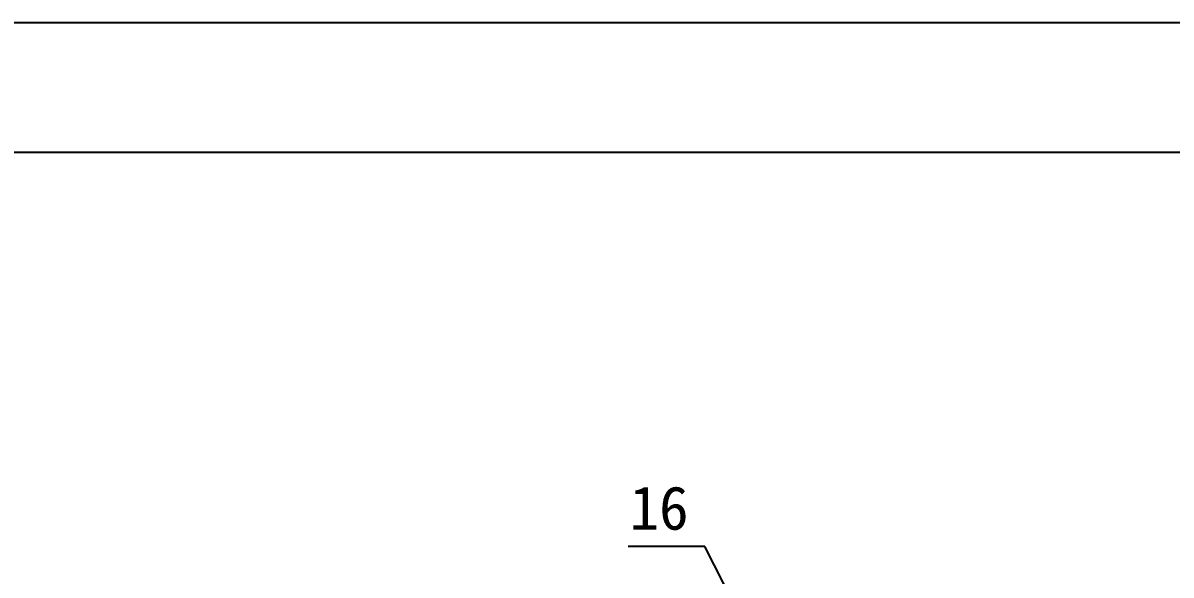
# Model space of a CAD drawing. Header units: millimetres. Extents: x -30327 to 34858, y 4015 to 75103.
# Drawn here: x 4613 to 5568, y 74644 to 75103 of the extents above; entities that cross this region are included whole.
import ezdxf

# ---------------------------------------------------------------- set-up
doc = ezdxf.new("R2010")
doc.units = ezdxf.units.MM
doc.layers.add('print', color=30, linetype='Continuous')
doc.styles.add('GB', font='GBENOR.SHX', dxfattribs={"bigfont": 'gbcbig.shx'})
doc.styles.add('HZ', font='')
doc.styles.get('HZ').set_extended_font_data('SimSun')

# ---------------------------------------------------------------- blocks, each defined once
blk = doc.blocks.new('DT-A2-TITLE')
for p, q in [((594, 420), (0, 420)), ((584, 410), (10, 410))]:
    blk.add_line(p, q)
at = {"style": 'GB'}
for tag, p, height in [('#设计', (451.961, 38.516), 3.5), ('#品名', (523.322, 37.95), 3.5), ('#审核', (451.989, 28.104), 3.5), ('#图号', (526.671, 27.205), 3.5), ('#数量', (520.33, 14.514), 3.5), ('#版本', (552.925, 14.469), 3.5), ('#材料说明', (442.149, 13.586), 3)]:
    blk.add_attdef(tag, p, '', height=height, dxfattribs=at)

msp = doc.modelspace()

# ---------------------------------------------------------------- linework, layer by layer
for p, q in [((5180.3317, 74668.2937), (5116.5698, 74668.2937)), ((5379.9798, 74276.1873), (5180.3317, 74668.2937))]:
    msp.add_line(p, q)
at = {"layer": 'print'}
msp.add_lwpolyline([(2446.456, 70587.056), (8833.144, 70587.056), (8833.144, 75102.896), (2446.456, 75102.896)], close=True, dxfattribs=at)
msp.add_lwpolyline([(2446.456, 70587.056), (8833.144, 70587.056), (8833.144, 75102.896), (2446.456, 75102.896)], close=True, dxfattribs=at)

# ---------------------------------------------------------------- block references
at = {"xscale": 10.752, "yscale": 10.752, "zscale": 10.752}
msp.add_blockref('DT-A2-TITLE', (2446.456, 70587.056), dxfattribs=at)

# ---------------------------------------------------------------- texts
at = {"style": 'HZ'}
msp.add_text('16', height=36.11846, dxfattribs=at).set_placement((5117.6595, 74682.1124))

doc.saveas('drawing.dxf')
